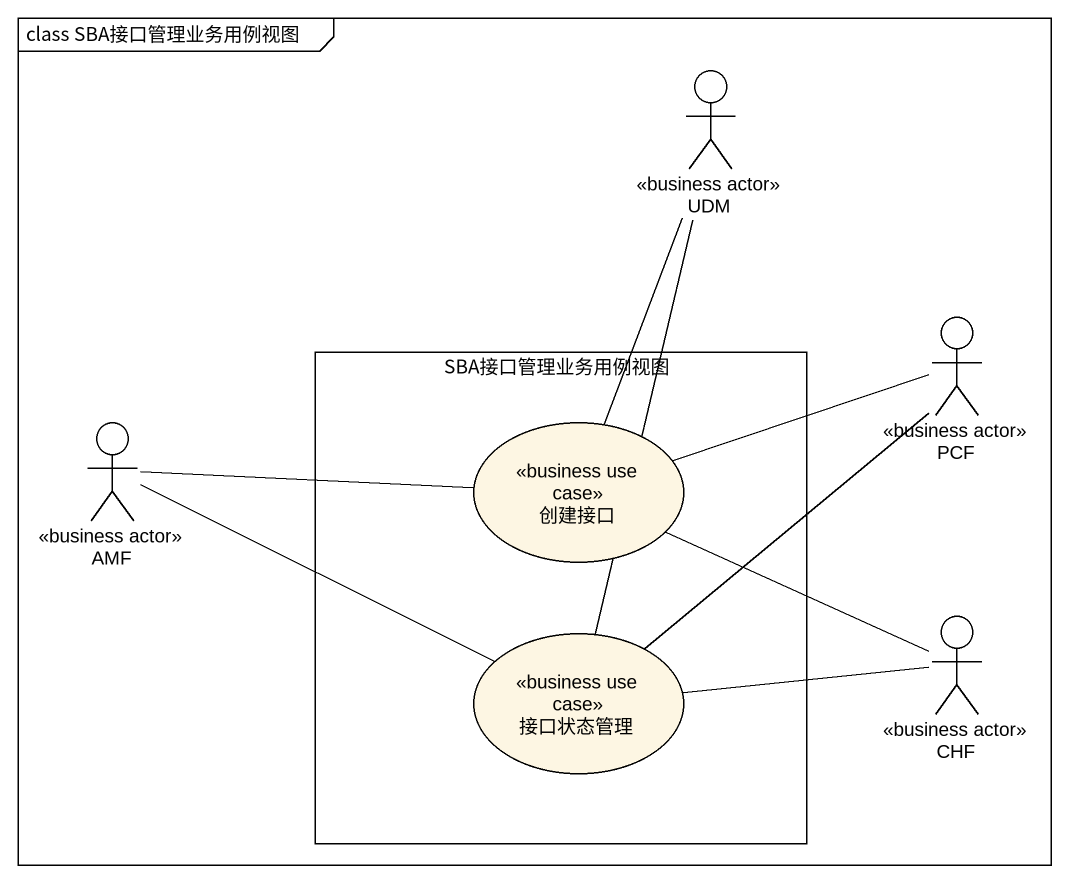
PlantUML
@startuml
mainframe class SBA接口管理业务用例视图
actor UDM <<business actor>>
rectangle SBA接口管理业务用例视图 {
  usecase 创建接口 <<business use case>>
  usecase 接口状态管理 <<business use case>>
}
actor PCF <<business actor>>
actor AMF <<business actor>>
actor CHF <<business actor>>
UDM -- 创建接口
UDM -- 接口状态管理
PCF -left- 创建接口
PCF -- 接口状态管理
AMF -right- 创建接口
AMF -right- 接口状态管理
CHF -left- 创建接口
CHF -left- 接口状态管理
@enduml
